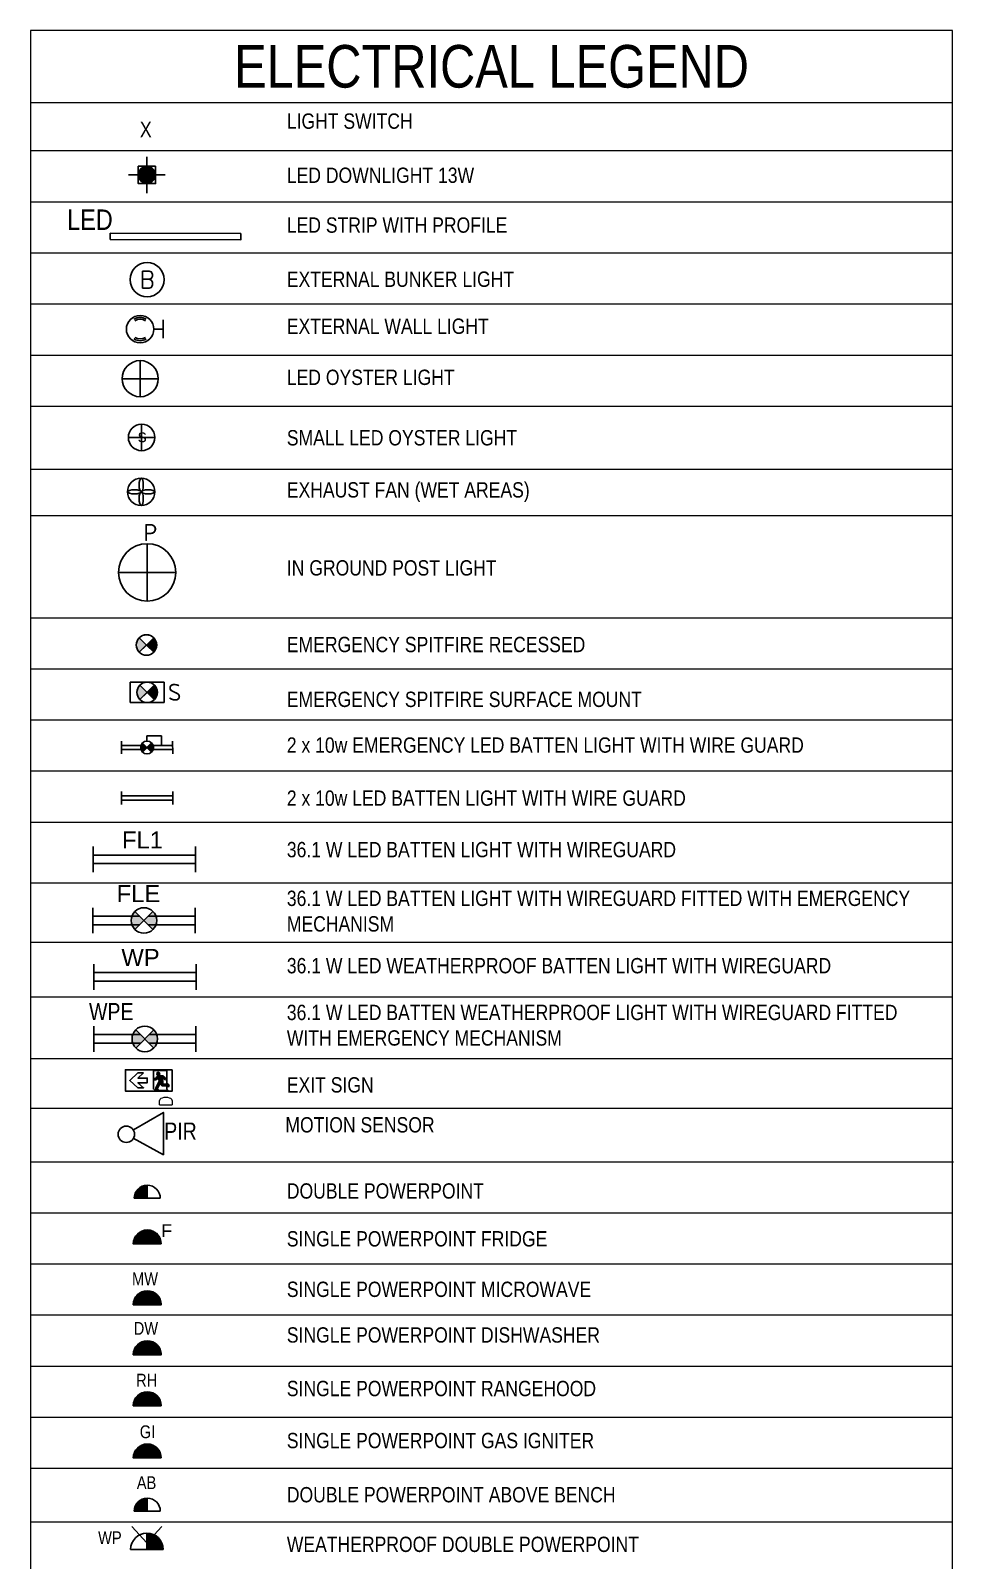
# Model space of a CAD drawing. Header units: millimetres. Extents: x 0 to 10837, y -35708 to 0.
# Drawn here: x 0 to 10837, y -17967 to 0 of the extents above; entities that cross this region are included whole.
import ezdxf
from ezdxf.enums import TextEntityAlignment as Align

# ---------------------------------------------------------------- set-up
doc = ezdxf.new("R2010")
doc.units = ezdxf.units.MM
doc.header["$LTSCALE"] = 10.4
doc.linetypes.add('STYLE_04', pattern=[0.468701, 0.312402, -0.156299])
doc.layers.get('0').update_dxf_attribs({"color": 1})
for name, color, linetype in [('E- 2X18W FLUORO', 1, 'Continuous'), ('E-2x18FLUORO', 1, 'Continuous'), ('E-DOWNLIGHTS', 1, 'Continuous'), ('E-EM SPITFIRES', 1, 'Continuous'), ('E-LIGHT SWITCH', 1, 'Continuous'), ('E-SOCKET OUTLET', 1, 'Continuous'), ('E-SOCKET OUTLET 2', 1, 'Continuous'), ('E-TEXT', 7, 'Continuous'), ('E-WALL LIGHTS & BUNKERS', 1, 'Continuous'), ('Exhaust Fan', 1, 'Continuous'), ('INCAND_LIGHT', 1, 'Continuous'), ('L-36 FLUORESCENT', 1, 'Continuous'), ('L-exit sign', 1, 'Continuous'), ('L-LED down light', 1, 'Continuous'), ('L-Led Strip light', 1, 'STYLE_04'), ('L-SENSOR', 1, 'Continuous'), ('L-WALL LIGHT', 1, 'Continuous')]:
    doc.layers.add(name, color=color, linetype=linetype)
doc.layers.add('L-LEGEND', color=7, linetype='Continuous', lineweight=0)
doc.layers.add('TXT-25', color=1, linetype='Continuous', lineweight=0)
doc.styles.add('ARIAL', font='arial.ttf', dxfattribs={"height": 250})
doc.styles.add('miso', font='isocpeur.ttf')
doc.styles.add('RomanS', font='romans.shx')
doc.styles.add('simplex', font='simplex_.ttf', dxfattribs={"width": 0.9, "height": 400})
doc.styles.get("Standard").update_dxf_attribs({"font": 'swissc.ttf'})
doc.styles.add('X_TITLE BLOCK$0$Style-Arial', font='arial.ttf')
doc.styles.add('Xref level 7$0$ARIAL', font='arial.ttf', dxfattribs={"height": 250})

# ---------------------------------------------------------------- blocks, each defined once
blk = doc.blocks.new('DL')
at = {"color": 0, "linetype": 'ByBlock'}
blk.add_circle((0.793, 2.17), 2, dxfattribs=at)
at = {"color": 0, "linetype": 'ByBlock', "style": 'simplex'}
blk.add_attdef('B', text='', height=2, dxfattribs=at).set_placement((0.793, 2.17), align=Align.MIDDLE)
blk = doc.blocks.new('EMERG')
h = blk.add_hatch(color=0)
edge = h.paths.add_edge_path()
edge.add_arc((0, 0), 200, 135, 225)
edge.add_line((-141, -141), (0, 0))
edge.add_line((0, 0), (-141, 141))
edge = h.paths.add_edge_path()
edge.add_arc((0, 0), 200, 315, 405)
edge.add_line((141, 141), (0, 0))
edge.add_line((0, 0), (141, -141))
h = blk.add_hatch(color=0)
edge = h.paths.add_edge_path()
edge.add_arc((0, 0), 200, 315, 405)
edge.add_line((141, 141), (0, 0))
edge.add_line((0, 0), (141, -141))
at = {"color": 0}
for p, q in [((-141, 141), (0, 0)), ((0, 0), (141, 141)), ((0, 0), (141, -141)), ((-141, -141), (0, 0))]:
    blk.add_line(p, q, dxfattribs=at)
for start, end in [(135, 225), (45, 135), (315, 45), (225, 315)]:
    blk.add_arc((0, 0), 200, start, end, dxfattribs=at)
blk = doc.blocks.new('Emerg_spitfire')
at = {"color": 0, "linetype": 'ByBlock'}
for p, q in [((-1.41, -1.41), (1.41, 1.41)), ((-1.41, 1.41), (1.41, -1.41))]:
    blk.add_line(p, q, dxfattribs=at)
blk.add_circle((0, 0), 2, dxfattribs=at)
at = {"color": 0, "linetype": 'ByBlock', "xscale": 0.01, "yscale": 0.01, "zscale": 0.01}
blk.add_blockref('EMERG', (0, 0), dxfattribs=at)
blk = doc.blocks.new('bollard light')
at = {"color": 0, "lineweight": -2}
for p, q in [((-188078, -138029), (-188078, -138703)), ((-188415, -138366), (-187741, -138366))]:
    blk.add_line(p, q, dxfattribs=at)
blk.add_circle((-188078, -138366), 337, dxfattribs=at)
at = {"color": 0, "lineweight": -2, "insert": (-188122, -137798), "char_height": 200, "attachment_point": 1, "style": 'miso'}
blk.add_mtext_dynamic_manual_height_columns('P', width=200, gutter_width=62.8, heights=[0], dxfattribs=at)
blk = doc.blocks.new('T')
at = {"color": 0, "linetype": 'ByBlock', "lineweight": -2}
blk.add_blockref('bollard light', (188166, 138348), dxfattribs=at)
blk = doc.blocks.new('GPO')
at = {"linetype": 'ByBlock', "ltscale": 100}
h = blk.add_hatch(dxfattribs=at)
h.set_pattern_fill('ANSI36', color=0, scale=50, style=0)
h.set_pattern_definition([(45, (0, 0), (3.314563, 12.1533978), [15.625, -3.125, 0, -3.125])])
h.paths.add_polyline_path([(6470, 44203), (6470, 43903), (6770, 43903, 0.414214)])
at = {"color": 0, "linetype": 'ByBlock', "ltscale": 100}
for p, q in [((6470, 44203), (6470, 43603)), ((6470, 43903), (6770, 43903)), ((6770, 43903), (6470, 43903))]:
    blk.add_line(p, q, dxfattribs=at)
blk.add_arc((6470, 43903), 300, 270, 90, dxfattribs=at)
blk = doc.blocks.new('S GPO')
at = {"linetype": 'ByBlock'}
h = blk.add_hatch(dxfattribs=at)
h.set_pattern_fill('ANSI31', color=0, scale=0.072907, angle=90, style=0)
h.set_pattern_definition([(135, (342.6813375, -15.992703), (-0.00644411767, -0.00644411767), [])])
h.paths.add_polyline_path([(2.19, 0, 1), (-2.19, 0)])
at = {"color": 0, "linetype": 'ByBlock'}
blk.add_line((-2.19, 0), (2.19, 0), dxfattribs=at)
blk.add_arc((0, 0), 2.19, 0, 180, dxfattribs=at)
blk = doc.blocks.new('FRIDGE PP')
at = {"color": 0, "linetype": 'ByBlock', "xscale": 75, "yscale": 75, "zscale": 75}
blk.add_blockref('S GPO', (75437, 14688), dxfattribs=at)
at = {"color": 0, "linetype": 'ByBlock', "style": 'Xref level 7$0$ARIAL'}
blk.add_text('F', height=150, dxfattribs=at).set_placement((75601, 14769))
blk = doc.blocks.new('LIGHT-07')
at = {"color": 0, "linetype": 'ByBlock'}
for p, q in [((1.62, 0), (2.69, 0)), ((2.69, -1.08), (2.69, 1.08))]:
    blk.add_line(p, q, dxfattribs=at)
at = {"color": 0, "linetype": 'ByBlock', "ltscale": 0.5}
for radius, start, end in [(1.36, 57.7097, 122.2903), (1.16, 57.7097, 122.2903), (1.36, 237.7097, 302.2903), (1.16, 237.7097, 302.2903)]:
    blk.add_arc((0, 0), radius, start, end, dxfattribs=at)
at = {"color": 0, "linetype": 'ByBlock'}
blk.add_ellipse((0, 0), major_axis=(-1.14, 1.14), ratio=1, start_param=-0.785398, end_param=5.497787, dxfattribs=at)
at = {"color": 0, "linetype": 'ByBlock', "style": 'RomanS'}
for tag, height, p in [('DESCRIPTION1', 2.16, (17.13, 0.22)), ('DESCRIPTION2', 2.16, (20.63, 0.3)), ('CICUITNO', 2.16, (13.64, 0.14)), ('ELEVATION', 1.62, (7.8, 0.14)), ('LOCATION', 1.62, (10.5, 0.14)), ('TYPE', 1.62, (5.11, 0.14))]:
    blk.add_attdef(tag, text='', height=height, rotation=90, dxfattribs=at).set_placement(p, align=Align.MIDDLE_CENTER)
blk = doc.blocks.new('TT')
at = {"color": 0, "linetype": 'ByBlock'}
blk.add_circle((160, 160), 160, dxfattribs=at)
at = {"color": 0, "linetype": 'ByBlock', "extrusion": (0, 0, -1)}
for centre, major_axis in [((80, 160), (80, 0)), ((160, 80), (0, 80))]:
    blk.add_ellipse(centre, major_axis=major_axis, ratio=0.302819, dxfattribs=at)
at = {"color": 0, "linetype": 'ByBlock'}
for centre, major_axis in [((160, 240), (0, -80)), ((240, 160), (-80, 0))]:
    blk.add_ellipse(centre, major_axis=major_axis, ratio=0.302819, dxfattribs=at)
blk = doc.blocks.new('Exit_D1')
at = {"linetype": 'ByBlock'}
h = blk.add_hatch(color=0, dxfattribs=at)
h.dxf.hatch_style = 1
h.paths.add_polyline_path([(159, -225), (173, -245, 0.233953), (181, -248), (210, -248), (210, -234), (191, -234, -0.230274), (181, -229), (165, -210, 0.230274), (145, -200), (105, -200, 0.258868), (83, -212), (69, -234, 0.996114), (81, -243), (96, -220, -0.258868), (106, -214), (122, -214), (104, -249, 0.104075), (102, -255), (100, -290, -0.395094), (90, -300), (54, -300, 0.232033), (35, -318), (103, -318, 0.383432), (118, -304), (122, -266), (160, -340, 0.278911), (174, -348), (186, -348), (145, -262, -0.225674), (145, -254)])
h.paths.add_polyline_path([(138, -176, 1), (171, -176, 1)])
at = {"color": 0, "linetype": 'ByBlock'}
for points in [[(-11, -129), (539, -129), (539, -379), (-11, -379)], [(326, -167), (393, -167), (489, -254), (393, -341), (326, -341), (393, -281), (283, -281), (283, -227), (393, -227)]]:
    blk.add_lwpolyline(points, close=True, dxfattribs=at)
for points in [[(25, -325), (54, -325), (54, -357), (39, -372), (142, -372), (156, -360, -0.187714), (167, -355), (184, -355), (168, -371), (195, -371), (210, -355), (210, -137), (54, -137), (54, -291)], [(69, -234, 0.991944), (81, -243), (96, -220, -0.258868), (106, -214), (122, -214), (104, -249, 0.104075), (102, -255), (100, -290, -0.395094), (90, -300), (54, -300, 0.232033), (35, -318), (103, -318, 0.383432), (118, -304), (122, -266), (160, -340, 0.278911), (174, -348), (186, -348), (145, -262, -0.225674), (145, -254), (159, -225), (173, -245, 0.233953), (181, -248), (210, -248), (210, -234), (191, -234, -0.230274), (181, -229), (165, -210, 0.230274), (145, -200), (105, -200, 0.258868), (83, -212), (69, -234)]]:
    blk.add_lwpolyline(points, format="xyb", dxfattribs=at)
blk.add_circle((154, -176), 16.8, dxfattribs=at)
blk.add_arc((63, -328), 37.9, 103.1766, 175.041, dxfattribs=at)
at = {"color": 0, "linetype": 'ByBlock', "style": 'RomanS', "flags": 1}
blk.add_attdef('COMMENTS_(INVISIBLE)', text='', height=150, dxfattribs=at).set_placement((398, 1042), align=Align.MIDDLE_CENTER)
at = {"color": 0, "linetype": 'ByBlock', "style": 'RomanS'}
for tag, p in [('OTHER_2', (398, 722)), ('OTHER_1', (398, 402)), ('SINGLE_SIDED_EXIT', (398, 82))]:
    blk.add_attdef(tag, text='', height=150, dxfattribs=at).set_placement(p, align=Align.MIDDLE_CENTER)
blk = doc.blocks.new('bed')
at = {"linetype": 'ByBlock', "extrusion": (0, 0, -1)}
h = blk.add_hatch(color=0, dxfattribs=at)
edge = h.paths.add_edge_path()
edge.add_arc((11, -2), 67.5, 0, 360)
at = {"color": 0, "linetype": 'ByBlock', "extrusion": (0, 0, -1)}
for points in [[(11, -145), (11, 140)], [(-131, -2), (154, -3)]]:
    blk.add_lwpolyline(points, dxfattribs=at)
blk.add_lwpolyline([(-56, 65), (79, 65), (78, -70), (-57, -70)], close=True, dxfattribs=at)
blk.add_circle((11, -2), 67.5, dxfattribs=at)
blk = doc.blocks.new('EM SPIT SURFACE')
at = {"linetype": 'ByBlock'}
h = blk.add_hatch(color=0, dxfattribs=at)
edge = h.paths.add_edge_path()
edge.add_arc((75305, 31095), 120, 135, 225)
edge.add_line((75220, 31010), (75305, 31095))
edge.add_line((75305, 31095), (75220, 31180))
edge = h.paths.add_edge_path()
edge.add_arc((75305, 31095), 120, 315, 405)
edge.add_line((75389, 31180), (75305, 31095))
edge.add_line((75305, 31095), (75389, 31010))
h = blk.add_hatch(color=0, dxfattribs=at)
edge = h.paths.add_edge_path()
edge.add_arc((75305, 31095), 120, 315, 405)
edge.add_line((75389, 31180), (75305, 31095))
edge.add_line((75305, 31095), (75389, 31010))
at = {"color": 0, "linetype": 'ByBlock'}
for p, q in [((75505, 31214), (75105, 31214)), ((75105, 30975), (75105, 31214)), ((75220, 31180), (75305, 31095)), ((75220, 31010), (75389, 31180)), ((75220, 31180), (75389, 31010)), ((75220, 31010), (75305, 31095)), ((75305, 31095), (75389, 31180)), ((75305, 31095), (75389, 31010)), ((75505, 31214), (75505, 30975)), ((75305, 30975), (75105, 30975)), ((75505, 30975), (75305, 30975))]:
    blk.add_line(p, q, dxfattribs=at)
blk.add_circle((75305, 31095), 120, dxfattribs=at)
for start, end in [(135, 225), (45, 135), (315, 45), (225, 315)]:
    blk.add_arc((75305, 31095), 120, start, end, dxfattribs=at)
at = {"color": 0, "linetype": 'ByBlock', "insert": (75549, 31196), "char_height": 200, "attachment_point": 1, "style": 'miso'}
blk.add_mtext_dynamic_manual_height_columns('S', width=493.96, gutter_width=1000, heights=[0], dxfattribs=at)
blk = doc.blocks.new('FLUO')
at = {"color": 0, "linetype": 'ByBlock'}
for p, q in [((87854, 58126), (87854, 57976)), ((88454, 58076), (87854, 58076)), ((88315, 58076), (88265, 58076)), ((88454, 58126), (88454, 57976)), ((88454, 58026), (87854, 58026)), ((88315, 58026), (88265, 58026))]:
    blk.add_line(p, q, dxfattribs=at)
blk = doc.blocks.new('EMFLUORE')
at = {"linetype": 'ByBlock'}
h = blk.add_hatch(color=0, dxfattribs=at)
h.paths.add_polyline_path([(88199, 57198, 0.198912), (88221, 57251), (88146, 57251)])
h.paths.add_polyline_path([(88146, 57251), (88221, 57251, 0.198912), (88199, 57304)])
h.paths.add_polyline_path([(88071, 57251), (88146, 57251), (88093, 57304, 0.198912)])
h.paths.add_polyline_path([(88093, 57198), (88146, 57251), (88071, 57251, 0.198912)])
at = {"color": 0, "linetype": 'ByBlock'}
for p, q in [((87846, 57326), (87846, 57176)), ((88144, 57389), (88315, 57389)), ((88144, 57323), (88144, 57389)), ((88315, 57389), (88315, 57277)), ((88446, 57326), (88446, 57176)), ((88121, 57276), (87846, 57276)), ((88121, 57226), (87846, 57226)), ((88199, 57198), (88093, 57304)), ((88199, 57304), (88093, 57198)), ((88257, 57276), (88171, 57276)), ((88257, 57226), (88171, 57226)), ((88307, 57276), (88257, 57276)), ((88307, 57226), (88257, 57226)), ((88446, 57276), (88307, 57276)), ((88446, 57226), (88307, 57226))]:
    blk.add_line(p, q, dxfattribs=at)
blk.add_circle((88146, 57251), 75, dxfattribs=at)
blk = doc.blocks.new('ceiling')
at = {"color": 0, "linetype": 'ByBlock', "ltscale": 0.5}
blk.add_line((-123.46, 226.26), (-123.46, 230.5), dxfattribs=at)
blk.add_lwpolyline([(-125.58, 228.38), (-121.34, 228.38)], dxfattribs=at)
at = {"color": 0, "linetype": 'ByBlock', "ltscale": 100}
blk.add_circle((-123.46, 228.38), 2.12, dxfattribs=at)
blk = doc.blocks.new('EX-G3')
at = {"color": 0, "linetype": 'ByBlock'}
for p, q in [((0, 0.77), (-1.76, 2.72)), ((0, 0.77), (1.76, 2.72)), ((0, 0), (0, 1.92)), ((0, 1.82), (0.6, 1.82)), ((-1.92, 0), (1.92, 0)), ((0, 1.73), (0.84, 1.73)), ((0, 1.63), (1.01, 1.63)), ((0, 1.54), (1.15, 1.54)), ((0, 1.44), (1.27, 1.44)), ((0, 1.34), (1.37, 1.34)), ((0, 1.25), (1.46, 1.25)), ((0, 1.15), (1.54, 1.15)), ((0, 1.06), (1.6, 1.06)), ((0, 0.96), (1.66, 0.96)), ((0, 0.86), (1.71, 0.86)), ((0, 0.77), (1.76, 0.77)), ((0, 0.67), (1.8, 0.67)), ((0, 0.58), (1.83, 0.58)), ((0, 0.48), (1.86, 0.48)), ((0, 0.38), (1.88, 0.38)), ((0, 0.29), (1.9, 0.29)), ((0, 0.19), (1.91, 0.19)), ((0, 0.1), (1.92, 0.1))]:
    blk.add_line(p, q, dxfattribs=at)
blk.add_arc((0, 0), 1.92, 0, 180, dxfattribs=at)
at = {"color": 0, "linetype": 'ByBlock', "style": 'RomanS'}
for tag, height, p in [('MOUNTED', 1.44, (6.96, 3.96)), ('AMP', 1.44, (4.08, 2.04)), ('TYPE', 1.44, (0, -1.44)), ('ELEVATION', 1.44, (0, -3.84)), ('LOCATION', 1.44, (0, -6.24)), ('CICUITNO', 1.92, (0, -9.04)), ('DESCRIPTION1', 1.92, (0.07, -12.15)), ('DESCRIPTION2', 1.92, (0.14, -15.26))]:
    blk.add_attdef(tag, text='', height=height, dxfattribs=at).set_placement(p, align=Align.MIDDLE_CENTER)
blk = doc.blocks.new('small oyster')
at = {"color": 0, "linetype": 'ByBlock', "ltscale": 0.5}
blk.add_line((-118662, 19151), (-118662, 19462), dxfattribs=at)
blk.add_lwpolyline([(-118817, 19307), (-118506, 19307)], dxfattribs=at)
at = {"color": 0, "linetype": 'ByBlock', "ltscale": 100}
blk.add_circle((-118662, 19307), 156, dxfattribs=at)
at = {"color": 0, "linetype": 'ByBlock', "ltscale": 0.5, "insert": (-118707, 19401), "char_height": 150, "attachment_point": 1, "style": 'X_TITLE BLOCK$0$Style-Arial'}
blk.add_mtext_dynamic_manual_height_columns('s', width=300.53, gutter_width=750, heights=[0], dxfattribs=at)
blk = doc.blocks.new('FLUORES236')
at = {"color": 0}
for p, q in [((87598, 55851), (87598, 55551)), ((88798, 55751), (87598, 55751)), ((88520, 55751), (88420, 55751)), ((88798, 55851), (88798, 55551)), ((88798, 55651), (87598, 55651)), ((88520, 55651), (88420, 55651))]:
    blk.add_line(p, q, dxfattribs=at)
blk = doc.blocks.new('Fl1 fluorcsent')
at = {"color": 0, "linetype": 'ByBlock', "xscale": 0.01000000000021828, "yscale": 0.01000000000021828, "zscale": 0.01000000000021828}
blk.add_blockref('FLUORES236', (-871.5, -564.75), dxfattribs=at)
blk = doc.blocks.new('EMEFLUORES')
at = {"linetype": 'ByBlock'}
h = blk.add_hatch(color=0, dxfattribs=at)
h.paths.add_polyline_path([(88269, 54802, 0.198912), (88313, 54909), (88163, 54909)])
h.paths.add_polyline_path([(88163, 54909), (88313, 54909, 0.198912), (88269, 55015)])
h.paths.add_polyline_path([(88013, 54909), (88163, 54909), (88056, 55015, 0.198912)])
h.paths.add_polyline_path([(88056, 54802), (88163, 54909), (88013, 54909, 0.198912)])
at = {"color": 0, "linetype": 'ByBlock'}
for p, q in [((87563, 55059), (87563, 54759)), ((88269, 54802), (88056, 55015)), ((88269, 55015), (88056, 54802)), ((88763, 55059), (88763, 54759)), ((88113, 54959), (87563, 54959)), ((88113, 54859), (87563, 54859)), ((88385, 54959), (88213, 54959)), ((88385, 54859), (88213, 54859)), ((88485, 54959), (88385, 54959)), ((88485, 54859), (88385, 54859)), ((88763, 54959), (88485, 54959)), ((88763, 54859), (88485, 54859))]:
    blk.add_line(p, q, dxfattribs=at)
blk.add_circle((88163, 54909), 150, dxfattribs=at)
blk = doc.blocks.new('emergenc light')
at = {"color": 0, "linetype": 'ByBlock', "xscale": 0.01000000000021828, "yscale": 0.01000000000021828, "zscale": 0.01000000000021828}
blk.add_blockref('EMEFLUORES', (-872.84, -556.29), dxfattribs=at)
at = {"color": 0, "linetype": 'ByBlock', "ltscale": 0.5, "style": 'ARIAL'}
blk.add_attdef('----', (5.73, -3.53), '', height=3, dxfattribs=at)
blk = doc.blocks.new('WEATHERPROOF WP')
at = {"color": 0, "linetype": 'ByBlock', "xscale": 0.01000000000021828, "yscale": 0.01000000000021828, "zscale": 0.01000000000021828}
blk.add_blockref('FLUORES236', (-869.86, -563.47), dxfattribs=at)
at = {"color": 0, "linetype": 'ByBlock', "ltscale": 0.5, "insert": (9.34, -3.17), "char_height": 2, "attachment_point": 1, "style": 'ARIAL'}
blk.add_mtext_dynamic_manual_height_columns('WP', width=9.5753, gutter_width=1250, heights=[0], dxfattribs=at)
blk = doc.blocks.new('SEN')
at = {"color": 0, "linetype": 'ByBlock'}
blk.add_lwpolyline([(0.83, 0.53), (4.35, 2.57), (4.35, -2.4), (0.79, -0.44)], dxfattribs=at)
blk.add_circle((0, 0), 0.962, dxfattribs=at)

msp = doc.modelspace()

# ---------------------------------------------------------------- linework, layer by layer
at = {"layer": 'L-Led Strip light', "color": 1, "linetype": 'ByBlock', "true_color": 0xff0a0a}
msp.add_lwpolyline([(936, -2378), (2468, -2384), (2468, -2458), (936, -2452)], close=True, dxfattribs=at)
at = {"layer": 'L-LEGEND'}
for p, q in [((0, 0), (0, -35708)), ((10825, 0), (0, 0)), ((10825, -35708), (10825, 0)), ((0, -845), (10825, -845)), ((0, -1410), (10825, -1410)), ((0, -2010), (10825, -2010)), ((0, -2610), (10825, -2610)), ((0, -3210), (10825, -3210)), ((0, -3810), (10825, -3810)), ((0, -4410), (10825, -4410)), ((0, -5149), (10825, -5149)), ((0, -5695), (10825, -5695)), ((0, -6895), (10825, -6895)), ((0, -7495), (10825, -7495)), ((0, -8095), (10825, -8095)), ((0, -8695), (10825, -8695)), ((0, -9295), (10825, -9295)), ((0, -10011), (10825, -10011)), ((0, -10704), (10825, -10704)), ((0, -11349), (10825, -11349)), ((0, -12074), (10825, -12074)), ((0, -12657), (10825, -12657)), ((12, -13284), (10837, -13284)), ((0, -13884), (10825, -13884)), ((0, -14484), (10825, -14484)), ((0, -15084), (10825, -15084)), ((0, -15684), (10825, -15684)), ((0, -16284), (10825, -16284)), ((0, -16884), (10825, -16884)), ((0, -17515), (10825, -17515))]:
    msp.add_line(p, q, dxfattribs=at)

# ---------------------------------------------------------------- block references
at = {"color": 1, "true_color": 0xff0a0a, "xscale": 100, "yscale": 100, "zscale": 100}
msp.add_blockref('EX-G3', (1366, -17839), dxfattribs=at)
at = {"layer": 'E- 2X18W FLUORO', "color": 1, "true_color": 0xff0a0a, "rotation": 0.05868491594456314}
msp.add_blockref('EMFLUORE', (-86719, -65761), dxfattribs=at)
at = {"layer": 'E-2x18FLUORO', "color": 1, "true_color": 0xff0a0a}
msp.add_blockref('FLUO', (-86785, -67064), dxfattribs=at)
at = {"layer": 'E-DOWNLIGHTS', "color": 1, "true_color": 0xff0a0a}
ref = msp.add_blockref('DL', (1289, -3142), dxfattribs=dict(at, xscale=100, yscale=100, zscale=100))
ref.add_attrib('A', 'B', dxfattribs={"layer": '0', "color": 0, "linetype": 'ByBlock', "height": 200, "style": 'simplex'}).set_placement((1369, -2925), align=Align.MIDDLE)
at = {"layer": 'E-EM SPITFIRES', "color": 1, "true_color": 0xff0a0a, "xscale": 60, "yscale": 60, "zscale": 60}
msp.add_blockref('Emerg_spitfire', (1361, -7216), dxfattribs=at)
at = {"layer": 'E-EM SPITFIRES', "color": 1, "true_color": 0xff0a0a}
for name, p in [('EM SPIT SURFACE', (-73936, -38867)), ('FRIDGE PP', (-74067, -28938))]:
    msp.add_blockref(name, p, dxfattribs=at)
at = {"layer": 'E-SOCKET OUTLET', "color": 1, "true_color": 0xff0a0a, "rotation": 90}
for p, xscale, yscale, zscale in [((23776, -17016), 0.5103480815887451, 0.5103480815887451, 0.5103480815887451), ((23776, -20691), 0.5103480815887452, 0.5103480815887452, 0.5103480815887452)]:
    msp.add_blockref('GPO', p, dxfattribs=dict(at, xscale=xscale, yscale=yscale, zscale=zscale))
at = {"layer": 'E-SOCKET OUTLET 2', "color": 1, "true_color": 0xff0a0a, "yscale": 75, "zscale": 75}
for p, xscale in [((1370, -14964), -75), ((1370, -15551), -75), ((1370, -16150), 75), ((1370, -16764), 75)]:
    msp.add_blockref('S GPO', p, dxfattribs=dict(at, xscale=xscale))
at = {"layer": 'E-WALL LIGHTS & BUNKERS', "color": 1, "true_color": 0xff0a0a}
msp.add_blockref('T', (1281, -6345), dxfattribs=at)
at = {"layer": 'Exhaust Fan', "color": 1, "true_color": 0xff0a0a}
msp.add_blockref('TT', (1139, -5577), dxfattribs=at)
at = {"layer": 'INCAND_LIGHT', "color": 1, "true_color": 0xff0a0a, "xscale": 100, "yscale": 100, "zscale": 100}
msp.add_blockref('ceiling', (13632, -26926), dxfattribs=at)
at = {"layer": 'INCAND_LIGHT', "color": 1, "true_color": 0xff0a0a}
msp.add_blockref('small oyster', (119966, -24085), dxfattribs=at)
at = {"layer": 'L-36 FLUORESCENT', "color": 1, "true_color": 0xff0a0a}
ref = msp.add_blockref('Fl1 fluorcsent', (288, -8959), dxfattribs=dict(at, xscale=100, yscale=100, zscale=100))
ref.add_attrib('-----', 'FL1', (1073, -9605), dxfattribs={"layer": '0', "color": 0, "linetype": 'ByBlock', "ltscale": 0.5, "height": 200, "style": 'ARIAL'})
ref = msp.add_blockref('emergenc light', (452, -9731), dxfattribs=dict(at, xscale=100, yscale=100, zscale=100))
ref.add_attrib('----', 'FLE', (1010, -10236), dxfattribs={"layer": '0', "color": 0, "linetype": 'ByBlock', "ltscale": 0.5, "height": 200, "style": 'ARIAL'})
at = {"layer": 'L-36 FLUORESCENT', "color": 1, "true_color": 0xff0a0a, "xscale": 100, "yscale": 100, "zscale": 100}
msp.add_blockref('WEATHERPROOF WP', (132, -10468), dxfattribs=at)
at = {"layer": 'L-36 FLUORESCENT', "color": 1, "true_color": 0xff0a0a}
msp.add_blockref('EMEFLUORES', (-86822, -66751), dxfattribs=at)
at = {"layer": 'L-exit sign', "color": 1, "true_color": 0xff0a0a, "transparency": 33554559}
ref = msp.add_blockref('Exit_D1', (1653, -12075), dxfattribs=dict(at, xscale=-1))
ref.add_attrib('SINGLE_SIDED_EXIT', 'D', dxfattribs={"layer": '0', "color": 0, "linetype": 'ByBlock', "height": 150, "rotation": 90, "style": 'RomanS'}).set_placement((1588, -12574), align=Align.MIDDLE_CENTER)
at = {"layer": 'L-LED down light', "color": 1, "linetype": 'ByBlock', "true_color": 0xff0a0a, "xscale": 1.5, "yscale": 1.5, "zscale": 1.5}
msp.add_blockref('bed', (1382, -1691), dxfattribs=at)
at = {"layer": 'L-SENSOR', "color": 1, "true_color": 0xff0a0a, "xscale": 100, "yscale": 100, "zscale": 100}
msp.add_blockref('SEN', (1124, -12962), dxfattribs=at)
at = {"layer": 'L-WALL LIGHT', "color": 1, "true_color": 0xff0a0a, "xscale": 100, "yscale": 100, "zscale": 100}
msp.add_blockref('LIGHT-07', (1286, -3506), dxfattribs=at)

# ---------------------------------------------------------------- texts
at = {"layer": 'E-LIGHT SWITCH', "color": 1, "linetype": 'Continuous', "true_color": 0xff0a0a}
msp.add_text('X', height=182, dxfattribs=at).set_placement((1283, -1253))
at = {"layer": 'E-SOCKET OUTLET 2', "color": 1, "true_color": 0xff0a0a}
for s, p in [('MW', (1191, -14735)), ('DW', (1211, -15317)), ('RH', (1239, -15925)), ('GI', (1282, -16531)), ('AB', (1247, -17129)), ('WP', (793, -17776))]:
    msp.add_text(s, height=150, dxfattribs=at).set_placement(p)
at = {"layer": 'E-TEXT'}
for s, width, insert, char_height, attachment_point in [('ELECTRICAL LEGEND', 8737.73, (5413, -423), 500, 5), ('LIGHT SWITCH', 4219.95, (3009, -973), 180, 1), ('LED DOWNLIGHT 13W', 4219.95, (3009, -1609), 180, 1), ('LED STRIP WITH PROFILE', 4219.95, (3009, -2194), 180, 1), ('EXTERNAL BUNKER LIGHT', 4219.95, (3009, -2830), 180, 1), ('EXTERNAL WALL LIGHT', 4219.95, (3009, -3382), 180, 1), ('LED OYSTER LIGHT', 4219.95, (3009, -3982), 180, 1), ('SMALL LED OYSTER LIGHT', 4219.95, (3009, -4692), 180, 1), ('EXHAUST FAN (WET AREAS)', 4219.95, (3009, -5304), 180, 1), ('IN GROUND POST LIGHT', 4219.95, (3009, -6220), 180, 1), ('EMERGENCY SPITFIRE RECESSED', 4219.95, (3009, -7120), 180, 1), ('EMERGENCY SPITFIRE SURFACE MOUNT', 4977.89, (3009, -7764), 180, 1), ('2 x 10w EMERGENCY LED BATTEN LIGHT WITH WIRE GUARD', 8212.93, (3009, -8301), 180, 1), ('2 x 10w LED BATTEN LIGHT WITH WIRE GUARD', 6460.1, (3009, -8924), 180, 1), ('36.1 W LED BATTEN LIGHT WITH WIREGUARD', 8851.84, (3009, -9529), 180, 1), ('36.1 W LED BATTEN LIGHT WITH WIREGUARD FITTED WITH EMERGENCY MECHANISM', 8022.34, (3009, -10101), 180, 1), ('36.1 W LED WEATHERPROOF BATTEN LIGHT WITH WIREGUARD', 8851.84, (3009, -10892), 180, 1), ('36.1 W LED BATTEN WEATHERPROOF LIGHT WITH WIREGUARD FITTED WITH EMERGENCY MECHANISM', 7698.34, (3009, -11441), 180, 1), ('EXIT SIGN', 4219.95, (3009, -12292), 180, 1), ('MOTION SENSOR', 4219.95, (2992, -12761), 180, 1), ('DOUBLE POWERPOINT', 4219.95, (3009, -13538), 180, 1), ('SINGLE POWERPOINT FRIDGE', 4219.95, (3009, -14100), 180, 1), ('SINGLE POWERPOINT MICROWAVE', 4219.95, (3009, -14693), 180, 1), ('SINGLE POWERPOINT DISHWASHER', 4219.95, (3009, -15229), 180, 1), ('SINGLE POWERPOINT RANGEHOOD', 4219.95, (3009, -15858), 180, 1), ('SINGLE POWERPOINT GAS IGNITER', 4219.95, (3009, -16469), 180, 1), ('DOUBLE POWERPOINT ABOVE BENCH', 4899.21, (3009, -17105), 180, 1), ('WEATHERPROOF DOUBLE POWERPOINT ', 4899.21, (3009, -17688), 180, 1)]:
    msp.add_mtext_dynamic_manual_height_columns(s, width=width, gutter_width=1000, heights=[0], dxfattribs=dict(at, insert=insert, char_height=char_height, attachment_point=attachment_point))
at = {"layer": 'L-36 FLUORESCENT', "color": 1, "ltscale": 0.5, "true_color": 0xff0a0a, "insert": (686, -11421), "char_height": 200, "attachment_point": 1}
msp.add_mtext_dynamic_manual_height_columns('WPE', width=20.05, gutter_width=1250, heights=[0], dxfattribs=at)
at = {"layer": 'L-Led Strip light', "color": 1, "true_color": 0xff0a0a}
msp.add_text('LED', height=240, dxfattribs=at).set_placement((430, -2341, -2635))
at = {"layer": 'TXT-25', "color": 1, "ltscale": 0.5, "true_color": 0xff0a0a}
msp.add_text('PIR', height=200, dxfattribs=at).set_placement((1569, -12824), align=Align.TOP_LEFT)

doc.saveas('drawing.dxf')
